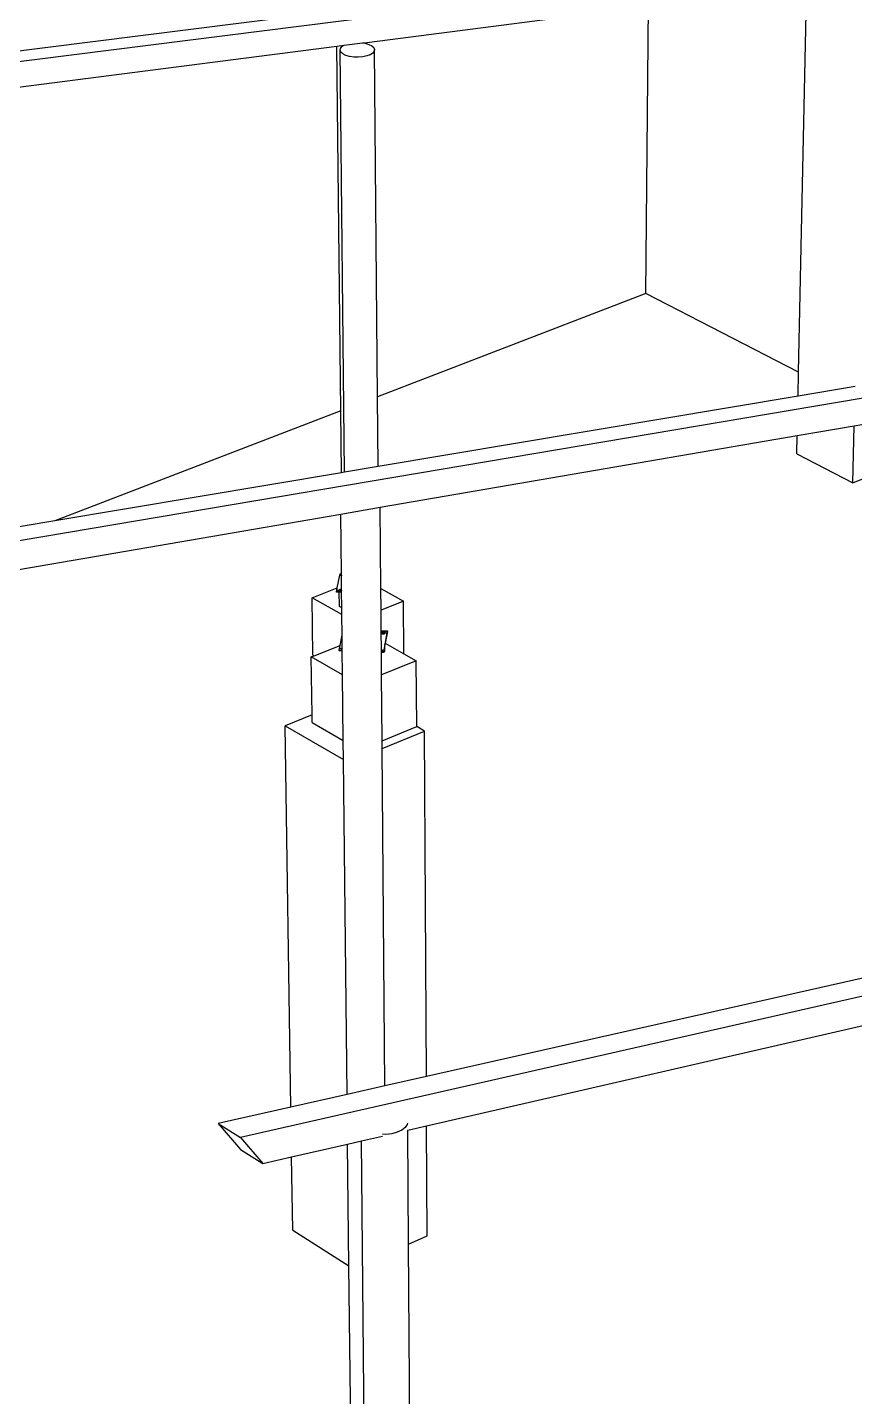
# Model space of a CAD drawing. Header units: inches. Extents: x -1925 to 2772, y -1726 to 1726.
# Drawn here: x -284 to 216, y 131 to 958 of the extents above; entities that cross this region are included whole.
import ezdxf

# ---------------------------------------------------------------- set-up
doc = ezdxf.new("R2010")
doc.units = ezdxf.units.IN
doc.header["$MEASUREMENT"] = 0

msp = doc.modelspace()

# ---------------------------------------------------------------- linework, layer by layer
for p, q in [((687.86, 1060.8), (-1038.59, 842.6)), ((182.39, 749.96), (187.15, 978.25)), ((-96.8, 967.92), (-428.56, 926.3)), ((-78.53, 949.08), (91.76, 971)), ((89.98, 797.34), (91.76, 971)), ((-427.49, 904.16), (-96.57, 946.76)), ((-96.57, 946.76), (-92.26, 947.32)), ((-94.19, 726.52), (-96.57, 946.76)), ((-94.65, 944.3), (-94.43, 945.45)), ((-94.15, 943.17), (-94.65, 944.3)), ((-91.95, 689.46), (-94.65, 944.3)), ((-94.43, 945.45), (-93.51, 946.54)), ((-92.98, 942.13), (-94.15, 943.17)), ((-93.51, 946.54), (-92.26, 947.32)), ((-92.26, 947.32), (-81.03, 948.76)), ((-81.03, 948.76), (-78.53, 949.08)), ((-81.03, 948.76), (-79.48, 948.54)), ((-79.48, 948.54), (-78.53, 948.27)), ((-78.53, 948.27), (-78.53, 949.08)), ((-78.53, 948.27), (-77.24, 947.9)), ((-77.24, 947.9), (-75.47, 947.04)), ((-75.47, 947.04), (-74.29, 946)), ((-74, 943.72), (-74.91, 942.63)), ((-74.29, 946), (-73.79, 944.87)), ((-73.79, 944.87), (-74, 943.72)), ((-72.06, 735.03), (-73.79, 944.87)), ((-91.21, 941.27), (-92.98, 942.13)), ((-88.97, 940.62), (-91.21, 941.27)), ((-86.39, 940.25), (-88.97, 940.62)), ((-83.67, 940.18), (-86.39, 940.25)), ((-80.99, 940.4), (-83.67, 940.18)), ((-78.53, 940.91), (-80.99, 940.4)), ((-76.45, 941.67), (-78.53, 940.91)), ((-74.91, 942.63), (-76.45, 941.67)), ((1106.01, 883.87), (-635.2, 589.26)), ((89.98, 797.34), (-72.06, 735.03)), ((182.39, 749.96), (89.98, 797.34)), ((182.09, 735.48), (182.39, 749.96)), ((216.5, 741.26), (182.09, 735.48)), ((-71.71, 692.86), (-72.06, 735.03)), ((182.09, 735.48), (-71.71, 692.86)), ((-94.19, 726.52), (-267.02, 660.06)), ((-93.79, 689.15), (-94.19, 726.52)), ((215.91, 717.46), (252.79, 723.8)), ((-70.36, 668.28), (181.59, 711.57)), ((181.36, 700.53), (181.59, 711.57)), ((181.59, 711.57), (215.91, 717.46)), ((215.05, 682.97), (215.91, 717.46)), ((181.36, 700.53), (215.05, 682.97)), ((215.05, 682.97), (252.04, 697.98)), ((-93.79, 689.15), (-267.02, 660.06)), ((-91.95, 689.46), (-93.79, 689.15)), ((-71.71, 692.86), (-91.95, 689.46)), ((1583.07, 682.02), (-154.81, 287.55)), ((-387.18, 613.85), (-94.23, 664.18)), ((-94.23, 664.18), (-70.36, 668.28)), ((-93.83, 628.09), (-94.23, 664.18)), ((-69.96, 619.2), (-70.36, 668.28)), ((-267.02, 660.06), (-390.48, 639.32)), ((-96.35, 619.65), (-94.86, 627.16)), ((-94.86, 627.16), (-94.67, 628.12)), ((-94.86, 627.16), (-94.33, 627.17)), ((-94.67, 628.12), (-93.83, 628.09)), ((-94.67, 628.12), (-93.83, 627.65)), ((-94.33, 627.17), (-93.85, 627.25)), ((-93.83, 627.19), (-93.88, 627.09)), ((-93.85, 627.14), (-93.88, 627.08)), ((-93.88, 627.08), (-93.87, 626.98)), ((-93.87, 626.98), (-93.82, 626.9)), ((-93.86, 627.58), (-93.83, 627.63)), ((-93.85, 627.48), (-93.86, 627.58)), ((-93.85, 627.25), (-93.86, 627.58)), ((-93.83, 627.45), (-93.85, 627.48)), ((-93.85, 627.25), (-93.83, 627.25)), ((-93.85, 627.14), (-93.85, 627.25)), ((-93.83, 627.18), (-93.85, 627.14)), ((-93.85, 627.09), (-93.82, 627.15)), ((-93.85, 627.09), (-93.85, 627.14)), ((-93.84, 627), (-93.85, 627.09)), ((-93.82, 626.97), (-93.84, 627)), ((-93.83, 627.63), (-93.83, 628.09)), ((-93.83, 627.45), (-93.83, 627.63)), ((-93.83, 627.25), (-93.83, 627.45)), ((-93.82, 627.19), (-93.83, 627.25)), ((-93.82, 627.2), (-93.83, 627.19)), ((-93.82, 627.19), (-93.83, 627.18)), ((-93.82, 627.15), (-93.82, 627.19)), ((-93.82, 626.97), (-93.82, 627.15)), ((-93.82, 626.9), (-93.82, 626.97)), ((-93.73, 618.62), (-93.82, 626.9)), ((-111.48, 613.62), (-96.35, 619.65)), ((-111.03, 578.99), (-111.48, 613.62)), ((-93.57, 603.51), (-111.48, 613.62)), ((-96.83, 617.19), (-96.64, 618.15)), ((-96.83, 617.19), (-95.26, 617.81)), ((-94.79, 617.11), (-96.83, 617.19)), ((-96.83, 616.95), (-96.83, 617.19)), ((-95.11, 616.89), (-96.83, 616.95)), ((-96.64, 618.15), (-96.35, 619.65)), ((-96.12, 618.1), (-96.64, 618.15)), ((-95.64, 617.99), (-96.12, 618.1)), ((-95.25, 617.82), (-95.64, 617.99)), ((-94.96, 617.6), (-95.25, 617.82)), ((-95.09, 617.96), (-95.12, 617.9)), ((-95.12, 617.9), (-95.11, 617.8)), ((-95.09, 617.97), (-95.11, 617.91)), ((-95.11, 617.8), (-95.05, 617.7)), ((-95.01, 608.52), (-95.11, 616.89)), ((-94.78, 616.88), (-95.11, 616.89)), ((-95.09, 618.39), (-95.05, 618.49)), ((-95.08, 618.3), (-95.09, 618.39)), ((-95.09, 617.96), (-95.09, 618.39)), ((-95.09, 617.91), (-95.09, 617.96)), ((-95.08, 617.81), (-95.09, 617.91)), ((-95.02, 618.21), (-95.08, 618.3)), ((-95.08, 617.92), (-95.04, 618.01)), ((-95.07, 618.01), (-95.08, 617.98)), ((-95.07, 618), (-95.08, 617.97)), ((-95.02, 617.72), (-95.08, 617.81)), ((-95.02, 618.05), (-95.07, 618.01)), ((-95.02, 618.04), (-95.07, 618)), ((-95.05, 618.49), (-94.95, 618.58)), ((-95.05, 617.7), (-94.93, 617.62)), ((-95.04, 618.01), (-95.02, 618.02)), ((-94.91, 618.12), (-95.02, 618.21)), ((-95.02, 617.72), (-94.91, 617.64)), ((-94.81, 617.36), (-94.96, 617.6)), ((-94.95, 618.58), (-94.81, 618.65)), ((-94.93, 617.62), (-94.78, 617.55)), ((-94.9, 618.12), (-94.91, 618.12)), ((-94.91, 618.11), (-94.9, 618.12)), ((-94.9, 618.12), (-94.91, 618.12)), ((-94.76, 617.57), (-94.91, 617.64)), ((-94.76, 618.06), (-94.9, 618.12)), ((-94.9, 618.12), (-94.9, 618.12)), ((-94.81, 618.65), (-94.64, 618.7)), ((-94.79, 617.11), (-94.81, 617.36)), ((-94.78, 616.88), (-94.79, 617.11)), ((-93.71, 617.07), (-94.79, 617.11)), ((-94.78, 617.55), (-94.59, 617.51)), ((-93.71, 616.84), (-94.78, 616.88)), ((-94.58, 618.02), (-94.76, 618.06)), ((-94.76, 617.57), (-94.58, 617.53)), ((-94.64, 618.7), (-94.44, 618.73)), ((-94.59, 617.51), (-94.38, 617.48)), ((-94.38, 617.99), (-94.58, 618.02)), ((-94.38, 617.51), (-94.58, 617.53)), ((-94.44, 618.73), (-94.23, 618.74)), ((-94.17, 618), (-94.38, 617.99)), ((-94.38, 617.51), (-94.17, 617.52)), ((-94.38, 617.5), (-94.17, 617.5)), ((-94.38, 617.48), (-94.17, 617.49)), ((-94.23, 618.74), (-94.03, 618.72)), ((-93.73, 618.11), (-94.17, 617.93)), ((-93.98, 618.03), (-94.17, 618)), ((-93.72, 617.85), (-94.17, 617.86)), ((-93.97, 617.55), (-94.17, 617.52)), ((-94.17, 617.5), (-93.96, 617.53)), ((-94.17, 617.49), (-93.96, 617.52)), ((-94.03, 618.72), (-93.85, 618.67)), ((-93.8, 618.08), (-93.98, 618.03)), ((-93.8, 617.6), (-93.97, 617.55)), ((-93.96, 617.53), (-93.78, 617.59)), ((-93.96, 617.52), (-93.78, 617.58)), ((-93.85, 618.67), (-93.73, 618.62)), ((-93.73, 618.12), (-93.8, 618.08)), ((-93.72, 617.64), (-93.8, 617.6)), ((-93.78, 617.59), (-93.72, 617.62)), ((-93.78, 617.58), (-93.72, 617.61)), ((-93.73, 618.12), (-93.73, 618.62)), ((-93.72, 617.85), (-93.73, 618.12)), ((-93.72, 617.64), (-93.72, 617.85)), ((-93.72, 617.61), (-93.72, 617.64)), ((-93.71, 617.07), (-93.72, 617.61)), ((-93.71, 616.84), (-93.71, 617.07)), ((-93.62, 608.23), (-93.71, 616.84)), ((-69.96, 619.2), (-56.33, 611.57)), ((-69.86, 606.15), (-69.96, 619.2)), ((-95.01, 608.42), (-95.01, 608.52)), ((-94.94, 608.32), (-95.01, 608.42)), ((-94.94, 608.32), (-94.83, 608.24)), ((-94.83, 608.24), (-94.67, 608.17)), ((-94.67, 608.17), (-94.49, 608.12)), ((-94.49, 608.12), (-94.28, 608.1)), ((-94.28, 608.1), (-94.06, 608.11)), ((-94.06, 608.11), (-93.86, 608.14)), ((-93.86, 608.14), (-93.68, 608.19)), ((-93.68, 608.19), (-93.62, 608.23)), ((-93.57, 603.51), (-93.62, 608.23)), ((-56.33, 611.57), (-69.86, 606.15)), ((-69.76, 593.68), (-69.86, 606.15)), ((-56.12, 579.7), (-56.33, 611.57)), ((-93.43, 590.92), (-93.57, 603.51)), ((-94.61, 584.86), (-93.43, 590.92)), ((-93.34, 582.52), (-93.43, 590.92)), ((-69.76, 593.68), (-68.45, 593.63)), ((-69.66, 581.77), (-69.76, 593.68)), ((-69.45, 592.28), (-69.48, 592.22)), ((-69.45, 592.77), (-69.4, 592.88)), ((-69.44, 592.66), (-69.45, 592.77)), ((-69.45, 592.28), (-69.45, 592.77)), ((-69.43, 592.33), (-69.45, 592.28)), ((-69.45, 592.21), (-69.4, 592.32)), ((-69.45, 592.21), (-69.45, 592.28)), ((-69.44, 592.1), (-69.45, 592.21)), ((-69.37, 592.55), (-69.44, 592.66)), ((-69.37, 592), (-69.44, 592.1)), ((-69.31, 592.43), (-69.43, 592.33)), ((-69.4, 592.88), (-69.29, 592.98)), ((-69.4, 592.32), (-69.29, 592.42)), ((-69.25, 592.46), (-69.37, 592.55)), ((-69.24, 591.9), (-69.37, 592)), ((-69.25, 592.46), (-69.31, 592.43)), ((-69.29, 592.98), (-69.13, 593.06)), ((-69.29, 592.42), (-69.24, 592.45)), ((-69.24, 592.46), (-69.25, 592.46)), ((-69.07, 592.38), (-69.24, 592.46)), ((-69.24, 591.9), (-69.07, 591.83)), ((-69.13, 593.06), (-68.93, 593.12)), ((-68.86, 592.33), (-69.07, 592.38)), ((-68.86, 591.78), (-69.07, 591.83)), ((-68.93, 593.12), (-68.71, 593.16)), ((-68.63, 592.31), (-68.86, 592.33)), ((-68.86, 591.78), (-68.63, 591.75)), ((-68.71, 593.16), (-68.47, 593.16)), ((-68.39, 592.31), (-68.63, 592.31)), ((-68.39, 591.76), (-68.63, 591.75)), ((-68.63, 591.74), (-68.38, 591.74)), ((-68.39, 592.24), (-68.55, 592.18)), ((-68.47, 593.16), (-68.29, 593.15)), ((-68.45, 593.63), (-68.42, 593.34)), ((-68.45, 593.63), (-66.1, 593.55)), ((-68.42, 593.34), (-68.29, 593.15)), ((-68.17, 592.35), (-68.39, 592.31)), ((-68.39, 591.76), (-68.17, 591.79)), ((-68.38, 591.74), (-68.15, 591.78)), ((-68.29, 593.15), (-68.24, 593.14)), ((-66.31, 592.43), (-68.26, 581.94)), ((-68.24, 593.14), (-68.03, 593.09)), ((-67.97, 592.41), (-68.17, 592.35)), ((-68.17, 591.79), (-67.97, 591.85)), ((-68.15, 591.78), (-67.95, 591.84)), ((-68.03, 593.09), (-67.86, 593.02)), ((-67.86, 592.46), (-67.97, 592.41)), ((-67.81, 591.94), (-67.97, 591.85)), ((-67.95, 591.84), (-67.78, 591.93)), ((-67.85, 592.46), (-67.93, 592.43)), ((-67.86, 593.02), (-67.73, 592.92)), ((-67.84, 592.48), (-67.86, 592.46)), ((-67.86, 592.46), (-67.85, 592.46)), ((-67.83, 592.47), (-67.85, 592.46)), ((-67.85, 592.46), (-67.73, 592.37)), ((-67.81, 592.49), (-67.84, 592.48)), ((-67.83, 592.47), (-67.84, 592.48)), ((-67.7, 592.37), (-67.83, 592.47)), ((-67.7, 592.59), (-67.81, 592.49)), ((-67.7, 592.04), (-67.81, 591.94)), ((-67.78, 591.93), (-67.67, 592.03)), ((-67.73, 592.92), (-66.13, 593.56)), ((-67.73, 592.92), (-67.66, 592.81)), ((-67.73, 592.37), (-67.66, 592.26)), ((-67.65, 592.7), (-67.7, 592.59)), ((-67.65, 592.3), (-67.7, 592.37)), ((-67.65, 592.15), (-67.7, 592.04)), ((-67.67, 592.03), (-67.61, 592.15)), ((-67.66, 592.81), (-67.65, 592.71)), ((-67.66, 592.26), (-67.65, 592.15)), ((-67.65, 592.71), (-67.45, 592.62)), ((-67.65, 592.71), (-67.65, 592.7)), ((-67.65, 592.3), (-67.65, 592.7)), ((-67.62, 592.26), (-67.65, 592.3)), ((-67.65, 592.15), (-67.65, 592.3)), ((-67.61, 592.15), (-67.62, 592.26)), ((-67.45, 592.62), (-66.91, 592.49)), ((-66.3, 592.16), (-67.43, 586.09)), ((-66.91, 592.49), (-66.31, 592.43)), ((-66.15, 593.28), (-66.31, 592.43)), ((-66.3, 592.16), (-66.31, 592.43)), ((-66.1, 593.28), (-66.3, 592.16)), ((-66.1, 593.55), (-66.15, 593.28)), ((-66.15, 593.28), (-66.1, 593.28)), ((-66.1, 593.28), (-66.1, 593.55)), ((-110.27, 578.56), (-94.61, 584.86)), ((-95.2, 581.82), (-94.98, 582.95)), ((-95.2, 581.82), (-93.39, 582.55)), ((-93.33, 581.75), (-95.2, 581.82)), ((-95.2, 581.55), (-95.2, 581.82)), ((-93.33, 581.48), (-95.2, 581.55)), ((-94.98, 582.95), (-94.61, 584.86)), ((-94.38, 582.88), (-94.98, 582.95)), ((-93.84, 582.75), (-94.38, 582.88)), ((-93.38, 582.55), (-93.84, 582.75)), ((-93.34, 582.52), (-93.38, 582.55)), ((-93.33, 581.75), (-93.34, 582.52)), ((-93.33, 581.48), (-93.33, 581.75)), ((-93.17, 567.05), (-93.33, 581.48)), ((-69.47, 581.83), (-69.66, 581.77)), ((-69.65, 580.86), (-69.66, 581.77)), ((-68.47, 580.81), (-69.66, 581.49)), ((-68.47, 580.81), (-69.65, 580.86)), ((-69.65, 580.59), (-69.65, 580.86)), ((-68.47, 580.54), (-69.65, 580.59)), ((-69.54, 566.95), (-69.65, 580.59)), ((-68.88, 581.93), (-69.47, 581.83)), ((-68.26, 581.94), (-68.88, 581.93)), ((-68.26, 581.94), (-68.47, 580.81)), ((-68.38, 581.01), (-68.47, 580.54)), ((-68.47, 580.54), (-68.47, 580.81)), ((-68.26, 581.67), (-68.38, 581.01)), ((-68.38, 581.01), (-68.3, 581.01)), ((-68.3, 581.01), (-68.07, 581.05)), ((-68.26, 581.67), (-68.26, 581.94)), ((-68.22, 581.88), (-68.26, 581.67)), ((-67.56, 585.41), (-68.22, 581.88)), ((-68.14, 581.87), (-68.22, 581.88)), ((-68.07, 581.85), (-68.14, 581.87)), ((-68.07, 581.05), (-67.86, 581.11)), ((-67.86, 581.11), (-67.7, 581.2)), ((-67.7, 581.2), (-67.58, 581.3)), ((-67.58, 581.3), (-67.53, 581.41)), ((-67.43, 586.09), (-67.56, 585.41)), ((-67.53, 581.41), (-67.56, 585.41)), ((-67.43, 586.09), (-56.12, 579.7)), ((-56.12, 579.7), (-48.6, 575.45)), ((-112.06, 577.84), (-110.27, 578.56)), ((-93.17, 567.05), (-112.06, 577.84)), ((-111.6, 542.84), (-112.06, 577.84)), ((-111.03, 578.99), (-110.27, 578.56)), ((-48.6, 575.45), (-69.54, 566.95)), ((-48.37, 535.77), (-48.6, 575.45)), ((-92.74, 527.31), (-93.17, 567.05)), ((-69.22, 527.2), (-69.54, 566.95)), ((-111.6, 542.84), (-127.83, 536.23)), ((-111.54, 538.18), (-111.6, 542.84)), ((-111.54, 538.18), (-92.74, 527.31)), ((-127.83, 536.23), (-92.61, 515.8)), ((-124.38, 305.93), (-127.83, 536.23)), ((-69.22, 527.2), (-48.37, 535.77)), ((-69.18, 522.46), (-43.55, 533.02)), ((-43.55, 533.02), (-48.37, 535.77)), ((-42.49, 324.38), (-43.55, 533.02)), ((-92.61, 515.8), (-92.74, 527.31)), ((-69.18, 522.46), (-69.22, 527.2)), ((-67.52, 318.74), (-69.18, 522.46)), ((-90.41, 313.59), (-92.61, 515.8)), ((230.06, 385.77), (-42.49, 324.38)), ((-42.34, 294.52), (309.65, 375.45)), ((-42.49, 324.38), (-67.52, 318.74)), ((-67.52, 318.74), (-90.41, 313.59)), ((-90.41, 313.59), (-124.38, 305.93)), ((-124.38, 305.93), (-168.32, 296.04)), ((-168.32, 296.04), (-154.9, 280.24)), ((-168.32, 296.04), (-154.81, 287.55)), ((-67.07, 289.46), (-69.12, 289.54)), ((-63.46, 289.84), (-67.07, 289.46)), ((-60.14, 290.68), (-63.46, 289.84)), ((-57.36, 291.95), (-60.14, 290.68)), ((-55.29, 293.54), (-57.36, 291.95)), ((-54.08, 295.35), (-55.29, 293.54)), ((-53.95, 296.23), (-54.08, 295.35)), ((-53.92, 291.86), (-53.77, 291.9)), ((-53.77, 291.9), (-42.34, 294.52)), ((-53.32, 223.1), (-53.77, 291.9)), ((-42, 228.2), (-42.34, 294.52)), ((-154.81, 287.55), (-141.41, 271.75)), ((-123.93, 275.77), (-90.08, 283.55)), ((-90.08, 283.55), (-81.77, 285.46)), ((-89.28, 210.03), (-90.08, 283.55)), ((-81.77, 285.46), (-69.11, 288.37)), ((-77.46, -150.43), (-81.77, 285.46)), ((-154.9, 280.24), (-141.41, 271.75)), ((-141.41, 271.75), (-123.93, 275.77)), ((-123.27, 231.6), (-123.93, 275.77)), ((-123.27, 231.6), (-89.28, 210.03)), ((-53.32, 223.1), (-42, 228.2)), ((-50.91, -149.03), (-53.32, 223.1)), ((-85.53, -135.15), (-89.28, 210.03))]:
    msp.add_line(p, q)

doc.saveas('drawing.dxf')
